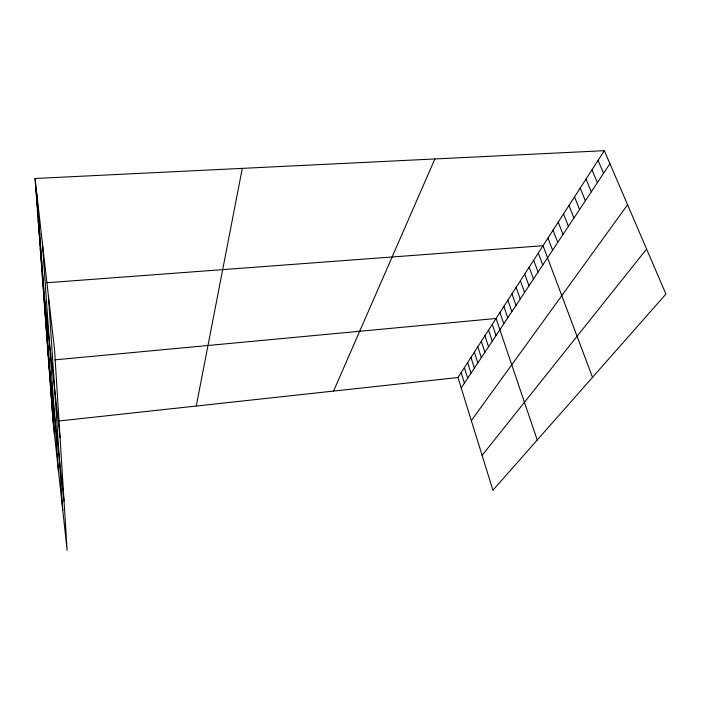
<?xml version="1.0" encoding="UTF-8"?>
<svg xmlns="http://www.w3.org/2000/svg" width="701" height="701" viewBox="0 0 701 701"><rect width="100%" height="100%" fill="white"/><g stroke="black" fill="none" stroke-linecap="round" stroke-linejoin="round"><path stroke-width="1.05" d="M196.254 406.028L242.292 168.371M333.58 391.07L434.892 158.961M457.972 377.524L604.341 150.68L665.95 294.078L492.917 490.236L457.972 377.524L58.209 421.073M461.214 387.977L609.94 163.719M471.335 420.626L627.579 204.771M482.113 455.378L646.602 249.048M54.897 359.85L496.063 318.482L537.22 440.018M46.967 282.74L543.012 245.727L592.511 377.331M35.05 178.492L54.564 349.904L67.13 550.32L53.074 421.625L35.05 178.492L604.341 150.68M598.084 160.38L603.57 173.322M591.977 169.835L597.357 182.689M586.018 179.07L591.293 191.837M580.2 188.096L585.37 200.766M574.513 196.902L579.587 209.485M568.967 205.507L573.935 218.002M563.534 213.919L568.423 226.327M558.233 222.138L563.026 234.458M553.045 230.173L557.751 242.415M547.972 238.033L552.598 250.187M538.298 253.026L542.758 265.013M533.68 260.185L538.07 272.093M529.159 267.186L533.479 279.016M524.734 274.056L528.975 285.806M520.387 280.786L524.567 292.457M516.138 287.375L520.238 298.968M511.958 293.842L516.006 305.364M507.875 300.186L511.853 311.621M503.861 306.398L507.778 317.763M499.927 312.497L503.782 323.792M492.277 324.353L496.019 335.499M488.562 330.11L492.242 341.185M484.908 335.77L488.544 346.767M481.324 341.317L484.908 352.252M477.81 346.767L481.333 357.633M474.358 352.121L477.828 362.916M470.958 357.387L474.393 368.113M467.628 362.548L471.011 373.204M464.351 367.631L467.681 378.216M461.135 372.617L464.421 383.14M35.856 189.349L37.591 204.613M36.636 199.89L38.353 215.032M37.398 210.151L39.098 225.17M38.134 220.132L39.817 235.019M38.853 229.84L40.518 244.605M39.554 239.295L41.201 253.937M40.237 248.505L41.867 263.024M40.903 257.477L42.524 271.874M41.552 266.214L43.155 280.496M42.183 274.739L43.769 288.9M42.805 283.055L60.058 437.52M43.383 290.924L44.943 304.856M43.953 298.608L45.495 312.427M44.513 306.118L46.038 319.831M45.057 313.452L46.564 327.06M45.591 320.629L47.081 334.123M46.108 327.639L47.589 341.019M46.617 334.491L48.089 347.775M47.107 341.194L48.571 354.373M47.598 347.749L49.044 360.831M48.071 354.163L49.508 367.14M48.535 360.445L64.036 500.97M48.991 366.588L50.402 379.372M49.438 372.608L50.84 385.296M49.876 378.505L51.261 391.097M50.306 384.279L51.681 396.775M50.726 389.94L52.084 402.348M51.138 395.487L52.487 407.798M51.541 400.919L52.882 413.143M51.935 406.247L53.267 418.383M52.321 411.478L53.635 423.518M52.698 416.604L54.012 428.556M36.803 193.897L54.371 433.498M42.349 242.634L58.428 470.66M48.378 295.594L62.766 510.354"/></g></svg>
